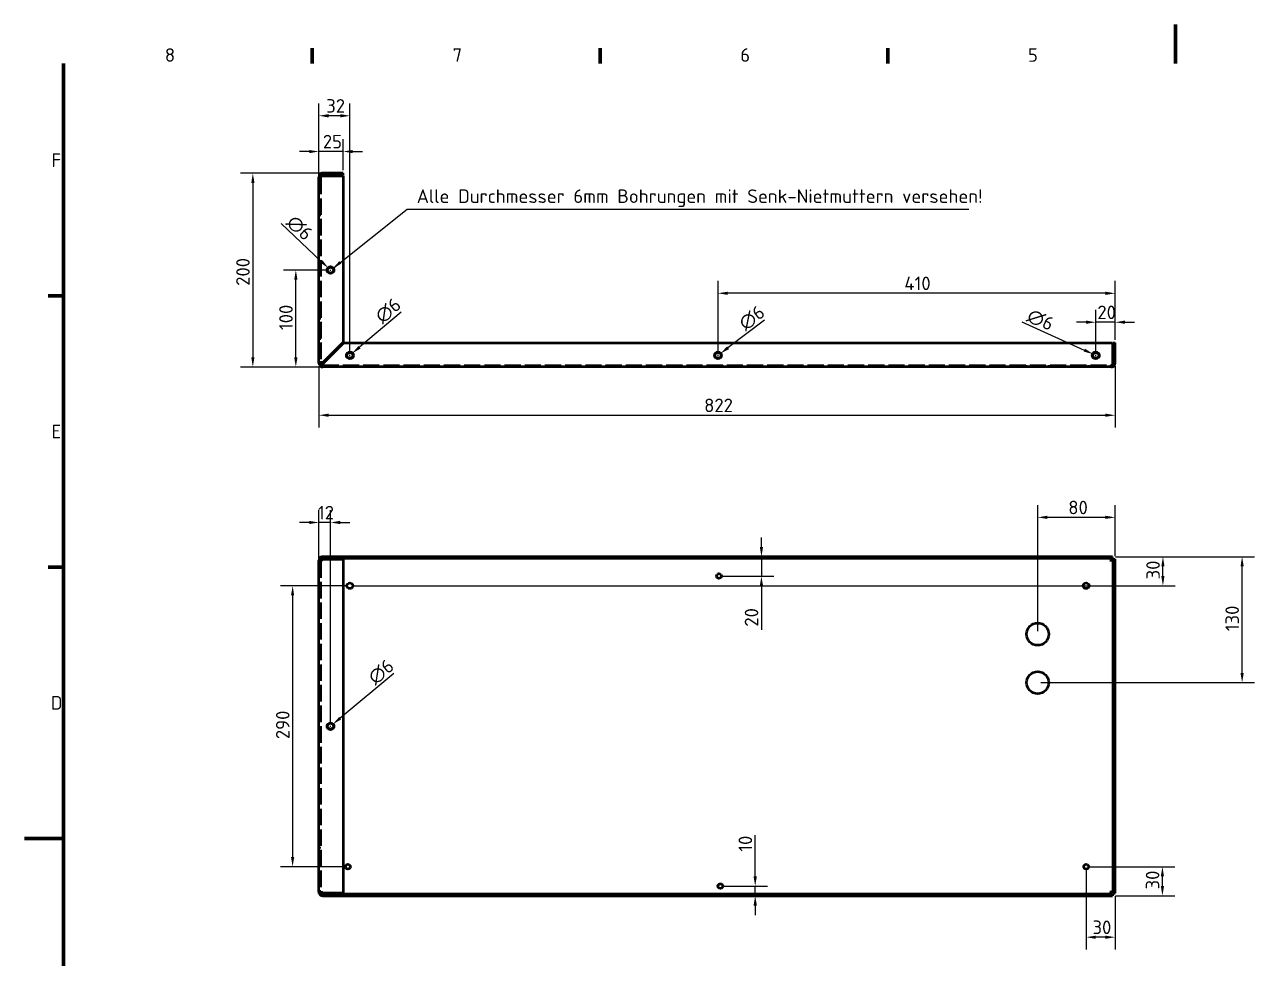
# Model space of a CAD drawing. Header units: millimetres. Extents: x 0 to 2376, y 0 to 1680.
# Drawn here: x 0 to 1270, y 716 to 1680 of the extents above; entities that cross this region are included whole.
import ezdxf

# ---------------------------------------------------------------- set-up
doc = ezdxf.new("R2010")
doc.units = ezdxf.units.MM
doc.header["$LTSCALE"] = 4
doc.linetypes.add('DASHED', pattern=[0.2067, 0.1654, -0.0413])
for name, color, linetype, lineweight in [('Bemaßung (ISO)', 7, 'Continuous', 25), ('Rahmen (ISO)', 7, 'Continuous', 70), ('Sichtbar (ISO)', 7, 'Continuous', 50), ('Symbol (ISO)', 7, 'Continuous', 25), ('Verdeckt (ISO)', 7, 'DASHED', 35)]:
    doc.layers.add(name, color=color, linetype=linetype, lineweight=lineweight)
doc.styles.add('Notiztext (DIN)', font='isocpeur.ttf')
doc.dimstyles.new('Standard (DIN)', dxfattribs={"dimscale": 4, "dimtxt": 3.5, "dimasz": 2.5, "dimexe": 3.175, "dimexo": 0.8, "dimgap": 0.8, "dimtad": 1, "dimrnd": 1e-08, "dimzin": 0, "dimtxsty": 'Notiztext (DIN)', "dimcen": 0.09, "dimdle": 10, "dimclrd": 256, "dimclre": 256, "dimclrt": 256, "dimadec": 0, "dimazin": 0, "dimtfac": 1, "dimtmove": 0, "dimatfit": 3, "dimfxl": 0, "dimtolj": 1, "dimtzin": 0, "dimlwd": -1, "dimlwe": -1, "dimarcsym": 0})
doc.dimstyles.new('Standard - Methode 2a (DIN)$7', dxfattribs={"dimscale": 4, "dimtxt": 3.5, "dimasz": 2.5, "dimexe": 3.175, "dimexo": 0.8, "dimgap": 0.8, "dimtad": 1, "dimtih": 1, "dimtoh": 1, "dimrnd": 1e-08, "dimtxsty": 'Notiztext (DIN)', "dimcen": 0.09, "dimdle": 10, "dimclrd": 256, "dimclre": 256, "dimclrt": 256, "dimazin": 2, "dimtfac": 1, "dimtmove": 0, "dimatfit": 3, "dimfxl": 0, "dimtolj": 1, "dimlwd": -1, "dimlwe": -1, "dimarcsym": 0})

# ---------------------------------------------------------------- blocks, each defined once
blk = doc.blocks.new('Ränder Vorgaberahmen')
at = {"layer": 'Rahmen (ISO)'}
for p, q in [((74.25, 410), (74.25, 413.9)), ((148.5, 410), (148.5, 413.9)), ((222.75, 410), (222.75, 413.9)), ((10, 350), (6.1, 350)), ((10, 280), (6.1, 280))]:
    blk.add_line(p, q, dxfattribs=at)
at = {"layer": 'Rahmen (ISO)', "flags": 128}
for points in [[(297, 420), (297, 410)], [(10, 10), (10, 410)], [(0, 210), (10, 210)]]:
    blk.add_lwpolyline(points, dxfattribs=at)
at = {"layer": 'Rahmen (ISO)', "char_height": 3.5, "attachment_point": 7, "style": 'Notiztext (DIN)'}
for s, insert in [('8', (36.2, 410.4)), ('7', (110.45, 410.4)), ('6', (184.7, 410.4)), ('5', (258.95, 410.4)), ('F', (6.93, 383.25)), ('E', (6.93, 313.25)), ('D', (6.75, 243.25))]:
    blk.add_mtext(s, dxfattribs=dict(at, insert=insert))
blk = doc.blocks.new('*D26')
at = {"layer": 'Bemaßung (ISO)'}
for p, q in [((303.8, 1327.4), (303.8, 1264.1)), ((1125.8, 1327.4), (1125.8, 1264.1)), ((313.8, 1276.8), (1115.8, 1276.8))]:
    blk.add_line(p, q, dxfattribs=at)
for points in [[(313.8, 1278.5), (313.8, 1275.2), (303.8, 1276.8)], [(1115.8, 1278.5), (1115.8, 1275.2), (1125.8, 1276.8)]]:
    blk.add_solid(points, dxfattribs=at)
at = {"layer": 'Defpoints', "color": 0}
for p in [(303.8, 1330.6), (1125.8, 1330.6), (1125.8, 1276.8)]:
    blk.add_point(p, dxfattribs=at)
at = {"layer": 'Bemaßung (ISO)', "insert": (701.5, 1294), "char_height": 14, "attachment_point": 1, "style": 'Notiztext (DIN)'}
blk.add_mtext('\\A1;822', dxfattribs=at)
blk = doc.blocks.new('*D27')
at = {"layer": 'Bemaßung (ISO)'}
for p, q in [((304.6, 1526.6), (222.9, 1526.6)), ((235.6, 1516.6), (235.6, 1336.6)), ((304.6, 1326.6), (222.9, 1326.6))]:
    blk.add_line(p, q, dxfattribs=at)
for points in [[(234, 1516.6), (237.3, 1516.6), (235.6, 1526.6)], [(234, 1336.6), (237.3, 1336.6), (235.6, 1326.6)]]:
    blk.add_solid(points, dxfattribs=at)
at = {"layer": 'Defpoints', "color": 0}
for p in [(307.8, 1526.6), (235.6, 1326.6), (307.8, 1326.6)]:
    blk.add_point(p, dxfattribs=at)
at = {"layer": 'Bemaßung (ISO)', "insert": (218.4, 1410.4), "char_height": 14, "attachment_point": 1, "rotation": 90, "style": 'Notiztext (DIN)'}
blk.add_mtext('\\A1;200', dxfattribs=at)
blk = doc.blocks.new('*D28')
at = {"layer": 'Bemaßung (ISO)'}
for p, q in [((1126.3, 1130.8), (1187.8, 1130.8)), ((1175.1, 1110.8), (1175.1, 1120.8)), ((339, 1100.8), (1187.8, 1100.8))]:
    blk.add_line(p, q, dxfattribs=at)
for points in [[(1173.4, 1120.8), (1176.7, 1120.8), (1175.1, 1130.8)], [(1173.4, 1110.8), (1176.7, 1110.8), (1175.1, 1100.8)]]:
    blk.add_solid(points, dxfattribs=at)
at = {"layer": 'Defpoints', "color": 0}
for p in [(1123.1, 1130.8), (1175.1, 1130.8), (335.8, 1100.8)]:
    blk.add_point(p, dxfattribs=at)
at = {"layer": 'Bemaßung (ISO)', "insert": (1157.9, 1107.4), "char_height": 14, "attachment_point": 1, "rotation": 90, "style": 'Notiztext (DIN)'}
blk.add_mtext('\\A1;30', dxfattribs=at)
blk = doc.blocks.new('*D29')
at = {"layer": 'Bemaßung (ISO)'}
for p, q in [((1126.3, 1130.8), (1269.5, 1130.8)), ((1256.8, 1010.8), (1256.8, 1120.8)), ((1049, 1000.8), (1269.5, 1000.8))]:
    blk.add_line(p, q, dxfattribs=at)
for points in [[(1255.2, 1120.8), (1258.5, 1120.8), (1256.8, 1130.8)], [(1255.2, 1010.8), (1258.5, 1010.8), (1256.8, 1000.8)]]:
    blk.add_solid(points, dxfattribs=at)
at = {"layer": 'Defpoints', "color": 0}
for p in [(1123.1, 1130.8), (1256.8, 1130.8), (1045.8, 1000.8)]:
    blk.add_point(p, dxfattribs=at)
at = {"layer": 'Bemaßung (ISO)', "insert": (1239.6, 1053.9), "char_height": 14, "attachment_point": 1, "rotation": 90, "style": 'Notiztext (DIN)'}
blk.add_mtext('\\A1;130', dxfattribs=at)
blk = doc.blocks.new('*D30')
at = {"layer": 'Bemaßung (ISO)'}
for p, q in [((1045.8, 1054), (1045.8, 1184.1)), ((1125.8, 1131.3), (1125.8, 1184.1)), ((1115.8, 1171.4), (1055.8, 1171.4))]:
    blk.add_line(p, q, dxfattribs=at)
for points in [[(1055.8, 1173.1), (1055.8, 1169.8), (1045.8, 1171.4)], [(1115.8, 1173.1), (1115.8, 1169.8), (1125.8, 1171.4)]]:
    blk.add_solid(points, dxfattribs=at)
at = {"layer": 'Defpoints', "color": 0}
for p in [(1045.8, 1171.4), (1125.8, 1128.1), (1045.8, 1050.8)]:
    blk.add_point(p, dxfattribs=at)
at = {"layer": 'Bemaßung (ISO)', "insert": (1077.4, 1188.6), "char_height": 14, "attachment_point": 1, "style": 'Notiztext (DIN)'}
blk.add_mtext('\\A1;80', dxfattribs=at)
blk = doc.blocks.new('*D31')
at = {"layer": 'Bemaßung (ISO)'}
for p, q in [((332.6, 1100.8), (264, 1100.8)), ((276.7, 1090.8), (276.7, 820.8)), ((330.6, 810.8), (264, 810.8))]:
    blk.add_line(p, q, dxfattribs=at)
for points in [[(275, 1090.8), (278.3, 1090.8), (276.7, 1100.8)], [(275, 820.8), (278.3, 820.8), (276.7, 810.8)]]:
    blk.add_solid(points, dxfattribs=at)
at = {"layer": 'Defpoints', "color": 0}
for p in [(335.8, 1100.8), (276.7, 810.8), (333.8, 810.8)]:
    blk.add_point(p, dxfattribs=at)
at = {"layer": 'Bemaßung (ISO)', "insert": (259.5, 942.5), "char_height": 14, "attachment_point": 1, "rotation": 90, "style": 'Notiztext (DIN)'}
blk.add_mtext('\\A1;290', dxfattribs=at)
blk = doc.blocks.new('*D32')
at = {"layer": 'Bemaßung (ISO)'}
for p, q in [((754.2, 800.8), (754.2, 843.5)), ((721.5, 790.8), (766.9, 790.8)), ((754.2, 780.8), (754.2, 790.8)), ((754.2, 770.8), (754.2, 760.8))]:
    blk.add_line(p, q, dxfattribs=at)
for points in [[(752.5, 800.8), (755.9, 800.8), (754.2, 790.8)], [(752.5, 770.8), (755.9, 770.8), (754.2, 780.8)]]:
    blk.add_solid(points, dxfattribs=at)
at = {"layer": 'Defpoints', "color": 0}
for p in [(718.3, 790.8), (754.2, 780.8), (769.9, 780.8)]:
    blk.add_point(p, dxfattribs=at)
at = {"layer": 'Bemaßung (ISO)', "insert": (737, 826.3), "char_height": 14, "attachment_point": 1, "rotation": 90, "style": 'Notiztext (DIN)'}
blk.add_mtext('\\A1;10', dxfattribs=at)
blk = doc.blocks.new('*D33')
at = {"layer": 'Bemaßung (ISO)'}
for p, q in [((760.6, 1140.8), (760.6, 1150.8)), ((760.6, 1130.8), (760.6, 1110.8)), ((720, 1110.8), (773.3, 1110.8)), ((760.6, 1100.8), (760.6, 1055.4))]:
    blk.add_line(p, q, dxfattribs=at)
for points in [[(759, 1140.8), (762.3, 1140.8), (760.6, 1130.8)], [(759, 1100.8), (762.3, 1100.8), (760.6, 1110.8)]]:
    blk.add_solid(points, dxfattribs=at)
at = {"layer": 'Defpoints', "color": 0}
for p in [(774.7, 1130.8), (716.8, 1110.8), (760.6, 1110.8)]:
    blk.add_point(p, dxfattribs=at)
at = {"layer": 'Bemaßung (ISO)', "insert": (743.4, 1058.6), "char_height": 14, "attachment_point": 1, "rotation": 90, "style": 'Notiztext (DIN)'}
blk.add_mtext('\\A1;20', dxfattribs=at)
blk = doc.blocks.new('*D34')
at = {"layer": 'Bemaßung (ISO)'}
for p, q in [((1099, 810.8), (1187.3, 810.8)), ((1174.6, 790.8), (1174.6, 800.8)), ((1126.3, 780.8), (1187.3, 780.8))]:
    blk.add_line(p, q, dxfattribs=at)
for points in [[(1172.9, 800.8), (1176.2, 800.8), (1174.6, 810.8)], [(1172.9, 790.8), (1176.2, 790.8), (1174.6, 780.8)]]:
    blk.add_solid(points, dxfattribs=at)
at = {"layer": 'Defpoints', "color": 0}
for p in [(1095.8, 810.8), (1174.6, 810.8), (1123.1, 780.8)]:
    blk.add_point(p, dxfattribs=at)
at = {"layer": 'Bemaßung (ISO)', "insert": (1157.4, 787.4), "char_height": 14, "attachment_point": 1, "rotation": 90, "style": 'Notiztext (DIN)'}
blk.add_mtext('\\A1;30', dxfattribs=at)
blk = doc.blocks.new('*D35')
at = {"layer": 'Bemaßung (ISO)'}
for p, q in [((1095.8, 807.6), (1095.8, 725.4)), ((1125.8, 780.3), (1125.8, 725.4)), ((1115.8, 738.1), (1105.8, 738.1))]:
    blk.add_line(p, q, dxfattribs=at)
for points in [[(1105.8, 739.7), (1105.8, 736.4), (1095.8, 738.1)], [(1115.8, 739.7), (1115.8, 736.4), (1125.8, 738.1)]]:
    blk.add_solid(points, dxfattribs=at)
at = {"layer": 'Defpoints', "color": 0}
for p in [(1095.8, 810.8), (1125.8, 783.5), (1095.8, 738.1)]:
    blk.add_point(p, dxfattribs=at)
at = {"layer": 'Bemaßung (ISO)', "insert": (1102.4, 755.3), "char_height": 14, "attachment_point": 1, "style": 'Notiztext (DIN)'}
blk.add_mtext('\\A1;30', dxfattribs=at)
blk = doc.blocks.new('*D36')
at = {"layer": 'Bemaßung (ISO)'}
for p, q in [((1105.8, 1341.8), (1105.8, 1385.5)), ((1125.8, 1354.8), (1125.8, 1385.5)), ((1095.8, 1372.8), (1085.8, 1372.8)), ((1125.8, 1372.8), (1105.8, 1372.8)), ((1135.8, 1372.8), (1145.8, 1372.8))]:
    blk.add_line(p, q, dxfattribs=at)
for points in [[(1095.8, 1374.5), (1095.8, 1371.2), (1105.8, 1372.8)], [(1135.8, 1374.5), (1135.8, 1371.2), (1125.8, 1372.8)]]:
    blk.add_solid(points, dxfattribs=at)
at = {"layer": 'Defpoints', "color": 0}
for p in [(1105.8, 1372.8), (1125.8, 1351.6), (1105.8, 1338.6)]:
    blk.add_point(p, dxfattribs=at)
at = {"layer": 'Bemaßung (ISO)', "insert": (1107.4, 1390), "char_height": 14, "attachment_point": 1, "style": 'Notiztext (DIN)'}
blk.add_mtext('\\A1;20', dxfattribs=at)
blk = doc.blocks.new('*D37')
at = {"layer": 'Bemaßung (ISO)'}
for p, q in [((715.8, 1341.8), (715.8, 1415.4)), ((1125.8, 1354.8), (1125.8, 1415.4)), ((1115.8, 1402.7), (725.8, 1402.7))]:
    blk.add_line(p, q, dxfattribs=at)
for points in [[(725.8, 1404.3), (725.8, 1401), (715.8, 1402.7)], [(1115.8, 1404.3), (1115.8, 1401), (1125.8, 1402.7)]]:
    blk.add_solid(points, dxfattribs=at)
at = {"layer": 'Defpoints', "color": 0}
for p in [(715.8, 1402.7), (1125.8, 1351.6), (715.8, 1338.6)]:
    blk.add_point(p, dxfattribs=at)
at = {"layer": 'Bemaßung (ISO)', "insert": (908.2, 1419.9), "char_height": 14, "attachment_point": 1, "style": 'Notiztext (DIN)'}
blk.add_mtext('\\A1;410', dxfattribs=at)
blk = doc.blocks.new('*D38')
at = {"layer": 'Bemaßung (ISO)'}
for p, q in [((303.8, 1525.1), (303.8, 1598.6)), ((335.8, 1341.8), (335.8, 1598.6)), ((325.8, 1585.9), (313.8, 1585.9))]:
    blk.add_line(p, q, dxfattribs=at)
for points in [[(313.8, 1587.6), (313.8, 1584.2), (303.8, 1585.9)], [(325.8, 1587.6), (325.8, 1584.2), (335.8, 1585.9)]]:
    blk.add_solid(points, dxfattribs=at)
at = {"layer": 'Defpoints', "color": 0}
for p in [(303.8, 1585.9), (303.8, 1521.9), (335.8, 1338.6)]:
    blk.add_point(p, dxfattribs=at)
at = {"layer": 'Bemaßung (ISO)', "insert": (311.4, 1603.1), "char_height": 14, "attachment_point": 1, "style": 'Notiztext (DIN)'}
blk.add_mtext('\\A1;32', dxfattribs=at)
blk = doc.blocks.new('*D39')
at = {"layer": 'Bemaßung (ISO)'}
for p, q in [((303.8, 1525.1), (303.8, 1561.7)), ((328.8, 1529.8), (328.8, 1561.7)), ((293.8, 1549), (283.8, 1549)), ((328.8, 1549), (303.8, 1549)), ((338.8, 1549), (348.8, 1549))]:
    blk.add_line(p, q, dxfattribs=at)
for points in [[(293.8, 1550.6), (293.8, 1547.3), (303.8, 1549)], [(338.8, 1550.6), (338.8, 1547.3), (328.8, 1549)]]:
    blk.add_solid(points, dxfattribs=at)
at = {"layer": 'Defpoints', "color": 0}
for p in [(303.8, 1549), (328.8, 1526.6), (303.8, 1521.9)]:
    blk.add_point(p, dxfattribs=at)
at = {"layer": 'Bemaßung (ISO)', "insert": (307.9, 1566.2), "char_height": 14, "attachment_point": 1, "style": 'Notiztext (DIN)'}
blk.add_mtext('\\A1;25', dxfattribs=at)
blk = doc.blocks.new('*D40')
at = {"layer": 'Bemaßung (ISO)'}
for p, q in [((312.6, 1426.6), (267.3, 1426.6)), ((280, 1336.6), (280, 1416.6)), ((304.6, 1326.6), (267.3, 1326.6))]:
    blk.add_line(p, q, dxfattribs=at)
for points in [[(278.3, 1416.6), (281.7, 1416.6), (280, 1426.6)], [(278.3, 1336.6), (281.7, 1336.6), (280, 1326.6)]]:
    blk.add_solid(points, dxfattribs=at)
at = {"layer": 'Defpoints', "color": 0}
for p in [(280, 1426.6), (315.8, 1426.6), (307.8, 1326.6)]:
    blk.add_point(p, dxfattribs=at)
at = {"layer": 'Bemaßung (ISO)', "insert": (262.8, 1364.7), "char_height": 14, "attachment_point": 1, "rotation": 90, "style": 'Notiztext (DIN)'}
blk.add_mtext('\\A1;100', dxfattribs=at)
blk = doc.blocks.new('*D42')
at = {"layer": 'Bemaßung (ISO)'}
for p, q in [((303.8, 1129.3), (303.8, 1178.8)), ((315.8, 959), (315.8, 1178.8)), ((293.8, 1166.1), (283.8, 1166.1)), ((315.8, 1166.1), (303.8, 1166.1)), ((325.8, 1166.1), (335.8, 1166.1))]:
    blk.add_line(p, q, dxfattribs=at)
for points in [[(293.8, 1167.8), (293.8, 1164.5), (303.8, 1166.1)], [(325.8, 1167.8), (325.8, 1164.5), (315.8, 1166.1)]]:
    blk.add_solid(points, dxfattribs=at)
at = {"layer": 'Defpoints', "color": 0}
for p in [(303.8, 1166.1), (303.8, 1126.1), (315.8, 955.8)]:
    blk.add_point(p, dxfattribs=at)
at = {"layer": 'Bemaßung (ISO)', "insert": (302.8, 1183.3), "char_height": 14, "attachment_point": 1, "style": 'Notiztext (DIN)'}
blk.add_mtext('\\A1;12', dxfattribs=at)
blk = doc.blocks.new('*D43')
at = {"layer": 'Bemaßung (ISO)'}
for p, q in [((265, 1474.6), (306.3, 1435.5)), ((315.4, 1426.6), (316.1, 1426.6)), ((315.8, 1426.3), (315.8, 1427))]:
    blk.add_line(p, q, dxfattribs=at)
blk.add_solid([(307.5, 1436.8), (305.2, 1434.3), (313.6, 1428.7)], dxfattribs=at)
at = {"layer": 'Defpoints', "color": 0}
for p in [(313.6, 1428.7), (318, 1424.6)]:
    blk.add_point(p, dxfattribs=at)
at = {"layer": 'Bemaßung (ISO)', "insert": (279.1, 1484.9), "char_height": 14, "attachment_point": 1, "rotation": 316.6316, "style": 'Notiztext (DIN)'}
blk.add_mtext('\\A1;∅6', dxfattribs=at)
blk = doc.blocks.new('*D44')
at = {"layer": 'Bemaßung (ISO)'}
for p, q in [((381.3, 1010.4), (325.8, 964.1)), ((315.4, 955.8), (316.1, 955.8)), ((315.8, 955.5), (315.8, 956.2))]:
    blk.add_line(p, q, dxfattribs=at)
blk.add_solid([(324.7, 965.4), (326.8, 962.9), (318.1, 957.8)], dxfattribs=at)
at = {"layer": 'Defpoints', "color": 0}
for p in [(313.5, 953.9), (318.1, 957.8)]:
    blk.add_point(p, dxfattribs=at)
at = {"layer": 'Bemaßung (ISO)', "insert": (352.8, 1009), "char_height": 14, "attachment_point": 1, "rotation": 39.7685, "style": 'Notiztext (DIN)'}
blk.add_mtext('\\A1;∅6', dxfattribs=at)
blk = doc.blocks.new('*D45')
at = {"layer": 'Bemaßung (ISO)'}
for p, q in [((388.6, 1383.3), (345.7, 1347)), ((335.4, 1338.6), (336.1, 1338.6)), ((335.8, 1338.3), (335.8, 1339))]:
    blk.add_line(p, q, dxfattribs=at)
blk.add_solid([(344.6, 1348.3), (346.8, 1345.7), (338.1, 1340.6)], dxfattribs=at)
at = {"layer": 'Defpoints', "color": 0}
for p in [(333.5, 1336.7), (338.1, 1340.6)]:
    blk.add_point(p, dxfattribs=at)
at = {"layer": 'Bemaßung (ISO)', "insert": (360.1, 1381.7), "char_height": 14, "attachment_point": 1, "rotation": 40.2229, "style": 'Notiztext (DIN)'}
blk.add_mtext('\\A1;∅6', dxfattribs=at)
blk = doc.blocks.new('*D46')
at = {"layer": 'Bemaßung (ISO)'}
for p, q in [((763.9, 1375.1), (726.1, 1346.5)), ((715.4, 1338.6), (716.1, 1338.6)), ((715.8, 1338.3), (715.8, 1339))]:
    blk.add_line(p, q, dxfattribs=at)
blk.add_solid([(725.1, 1347.8), (727.2, 1345.1), (718.2, 1340.4)], dxfattribs=at)
at = {"layer": 'Defpoints', "color": 0}
for p in [(713.4, 1336.8), (718.2, 1340.4)]:
    blk.add_point(p, dxfattribs=at)
at = {"layer": 'Bemaßung (ISO)', "insert": (735.4, 1375), "char_height": 14, "attachment_point": 1, "rotation": 37.1183, "style": 'Notiztext (DIN)'}
blk.add_mtext('\\A1;∅6', dxfattribs=at)
blk = doc.blocks.new('*D47')
at = {"layer": 'Bemaßung (ISO)'}
for p, q in [((1029.4, 1373.3), (1093.9, 1344)), ((1105.4, 1338.6), (1106.1, 1338.6)), ((1105.8, 1338.3), (1105.8, 1339))]:
    blk.add_line(p, q, dxfattribs=at)
blk.add_solid([(1094.6, 1345.5), (1093.3, 1342.5), (1103.1, 1339.9)], dxfattribs=at)
at = {"layer": 'Defpoints', "color": 0}
for p in [(1103.1, 1339.9), (1108.5, 1337.4)]:
    blk.add_point(p, dxfattribs=at)
at = {"layer": 'Bemaßung (ISO)', "insert": (1039.4, 1387.6), "char_height": 14, "attachment_point": 1, "rotation": 335.5824, "style": 'Notiztext (DIN)'}
blk.add_mtext('\\A1;∅6', dxfattribs=at)

msp = doc.modelspace()

# ---------------------------------------------------------------- linework, layer by layer
at = {"layer": 'Sichtbar (ISO)'}
for p, q in [((328.784, 1526.614), (307.784, 1526.614)), ((307.784, 1524.614), (328.784, 1524.614)), ((307.784, 1523.907), (328.784, 1523.907)), ((328.784, 1524.614), (328.784, 1526.614)), ((328.784, 1523.907), (328.784, 1352.321)), ((304.042, 1522.614), (303.784, 1522.614)), ((303.784, 1521.907), (303.784, 1522.614)), ((303.784, 1330.614), (303.784, 1521.907)), ((328.784, 1352.321), (307.784, 1331.321)), ((308.491, 1330.614), (329.491, 1351.614)), ((329.491, 1351.614), (1123.077, 1351.614)), ((1123.077, 1351.614), (1123.077, 1330.614)), ((1123.784, 1330.614), (1123.784, 1351.614)), ((1123.784, 1351.614), (1125.784, 1351.614)), ((1125.784, 1330.614), (1125.784, 1351.614)), ((305.784, 1330.614), (303.784, 1330.614)), ((307.784, 1326.614), (307.784, 1328.614)), ((1121.077, 1326.614), (307.784, 1326.614)), ((1121.784, 1326.614), (1121.077, 1326.614)), ((1121.784, 1326.872), (1121.784, 1326.614)), ((328.784, 1130.834), (307.784, 1130.834)), ((329.491, 1130.834), (328.784, 1130.834)), ((328.784, 1128.834), (328.784, 1130.834)), ((329.491, 1128.834), (329.491, 1130.834)), ((1123.077, 1130.834), (329.491, 1130.834)), ((1123.077, 1128.834), (1123.077, 1130.834)), ((303.784, 1126.834), (304.042, 1126.834)), ((303.784, 1126.127), (303.784, 1126.834)), ((303.784, 785.541), (303.784, 1126.127)), ((307.784, 1128.834), (328.784, 1128.834)), ((307.784, 1128.127), (328.784, 1128.127)), ((328.784, 1128.834), (329.491, 1128.834)), ((328.784, 1128.127), (328.784, 783.541)), ((1123.077, 1128.834), (329.491, 1128.834)), ((1123.077, 1128.834), (1121.077, 1126.834)), ((1121.784, 1126.127), (1121.077, 1126.834)), ((1123.784, 1128.127), (1121.784, 1126.127)), ((1123.784, 1128.127), (1125.784, 1128.127)), ((1123.784, 783.541), (1123.784, 1128.127)), ((1125.784, 783.541), (1125.784, 1128.127)), ((303.784, 784.834), (303.784, 785.541)), ((304.042, 784.834), (303.784, 784.834)), ((328.784, 783.541), (307.784, 783.541)), ((307.784, 782.834), (328.784, 782.834)), ((307.784, 780.834), (328.784, 780.834)), ((328.784, 782.834), (329.491, 782.834)), ((328.784, 782.834), (328.784, 780.834)), ((328.784, 780.834), (329.491, 780.834)), ((329.491, 782.834), (329.491, 780.834)), ((329.491, 782.834), (1123.077, 782.834)), ((329.491, 780.834), (1123.077, 780.834)), ((1121.077, 784.834), (1121.784, 785.541)), ((1123.077, 782.834), (1121.077, 784.834)), ((1123.784, 783.541), (1121.784, 785.541)), ((1123.077, 782.834), (1123.077, 780.834)), ((1123.784, 783.541), (1125.784, 783.541))]:
    msp.add_line(p, q, dxfattribs=at)
for centre, radius in [((315.784, 1426.614), 3.6), ((315.784, 1426.614), 3), ((335.784, 1338.614), 3.6), ((335.784, 1338.614), 3), ((715.784, 1338.614), 3.6), ((715.784, 1338.614), 3), ((1105.784, 1338.614), 3.6), ((1105.784, 1338.614), 3), ((716.784, 1110.834), 2.5), ((335.784, 1100.834), 3), ((1095.784, 1100.834), 3), ((1045.784, 1050.834), 11.5), ((1045.784, 1000.834), 11.5), ((315.784, 955.834), 3.6), ((315.784, 955.834), 3), ((333.784, 810.834), 2.5), ((1095.784, 810.834), 2.5), ((718.284, 790.834), 2.5)]:
    msp.add_circle(centre, radius, dxfattribs=at)
for centre, radius, start, end in [((307.784, 1522.614), 2, 90, 146.220531), ((307.784, 1330.614), 4, 180, 270), ((307.784, 1330.614), 2, 180, 270), ((1121.784, 1330.614), 2, 303.779469, 0), ((307.784, 1126.834), 2, 90, 146.220531), ((307.784, 784.834), 2, 213.779469, 270)]:
    msp.add_arc(centre, radius, start, end, dxfattribs=at)
for points, knots in [([(307.784, 1526.614), (306.529, 1526.614), (305.29, 1525.984), (304.551, 1524.969), (304.057, 1524.291), (303.784, 1523.453), (303.784, 1522.614)], [-3.14159265, -3.14159265, -3.14159265, -3.14159265, -2.20045134, -2.20045134, -2.20045134, -1.57079633, -1.57079633, -1.57079633, -1.57079633]), ([(303.784, 1521.907), (303.784, 1522.534), (304.414, 1523.154), (305.428, 1523.523), (306.107, 1523.77), (306.944, 1523.907), (307.784, 1523.907)], [1.57079633, 1.57079633, 1.57079633, 1.57079633, 2.51193764, 2.51193764, 2.51193764, 3.14159265, 3.14159265, 3.14159265, 3.14159265]), ([(307.784, 1331.321), (306.51, 1331.178), (305.254, 1331.034), (304.518, 1330.891), (304.044, 1330.799), (303.784, 1330.706), (303.784, 1330.614)], [0, 0, 0, 0, 0.95510012, 0.95510012, 0.95510012, 1.57079633, 1.57079633, 1.57079633, 1.57079633]), ([(305.784, 1330.614), (305.784, 1330.784), (306.254, 1330.955), (306.941, 1331.125), (307.204, 1331.19), (307.494, 1331.256), (307.784, 1331.321)], [0, 0, 0, 0, 1.13581186, 1.13581186, 1.13581186, 1.57079633, 1.57079633, 1.57079633, 1.57079633]), ([(307.784, 1326.614), (307.927, 1326.614), (308.071, 1327.264), (308.214, 1328.304), (308.306, 1328.974), (308.399, 1329.793), (308.491, 1330.614)], [0, 0, 0, 0, 0.95510012, 0.95510012, 0.95510012, 1.57079633, 1.57079633, 1.57079633, 1.57079633]), ([(307.784, 1328.614), (307.954, 1328.614), (308.125, 1329.084), (308.295, 1329.771), (308.36, 1330.034), (308.426, 1330.324), (308.491, 1330.614)], [0, 0, 0, 0, 1.13581186, 1.13581186, 1.13581186, 1.57079633, 1.57079633, 1.57079633, 1.57079633]), ([(1123.077, 1330.614), (1123.077, 1329.359), (1122.762, 1328.12), (1122.255, 1327.381), (1121.915, 1326.887), (1121.497, 1326.614), (1121.077, 1326.614)], [-3.14159265, -3.14159265, -3.14159265, -3.14159265, -2.20045134, -2.20045134, -2.20045134, -1.57079633, -1.57079633, -1.57079633, -1.57079633]), ([(1121.784, 1326.614), (1123.039, 1326.614), (1124.278, 1327.244), (1125.017, 1328.258), (1125.511, 1328.937), (1125.784, 1329.774), (1125.784, 1330.614)], [1.57079633, 1.57079633, 1.57079633, 1.57079633, 2.51193764, 2.51193764, 2.51193764, 3.14159265, 3.14159265, 3.14159265, 3.14159265]), ([(307.784, 1130.834), (306.529, 1130.834), (305.29, 1130.204), (304.551, 1129.189), (304.057, 1128.511), (303.784, 1127.673), (303.784, 1126.834)], [-3.14159265, -3.14159265, -3.14159265, -3.14159265, -2.20045134, -2.20045134, -2.20045134, -1.57079633, -1.57079633, -1.57079633, -1.57079633]), ([(303.784, 1126.127), (303.784, 1126.754), (304.414, 1127.374), (305.428, 1127.743), (306.107, 1127.99), (306.944, 1128.127), (307.784, 1128.127)], [1.57079633, 1.57079633, 1.57079633, 1.57079633, 2.51193764, 2.51193764, 2.51193764, 3.14159265, 3.14159265, 3.14159265, 3.14159265]), ([(308.1, 1128.122), (308.165, 1128.344), (308.23, 1128.526), (308.295, 1128.648), (308.36, 1128.77), (308.426, 1128.834), (308.491, 1128.834)], [0.702917815, 0.702917815, 0.702917815, 0.702917815, 1.135811864, 1.135811864, 1.135811864, 1.570796327, 1.570796327, 1.570796327, 1.570796327]), ([(307.784, 783.541), (306.529, 783.541), (305.29, 783.856), (304.551, 784.363), (304.057, 784.702), (303.784, 785.121), (303.784, 785.541)], [-3.14159265, -3.14159265, -3.14159265, -3.14159265, -2.20045134, -2.20045134, -2.20045134, -1.57079633, -1.57079633, -1.57079633, -1.57079633]), ([(303.784, 784.834), (303.784, 783.579), (304.414, 782.34), (305.428, 781.601), (306.107, 781.107), (306.944, 780.834), (307.784, 780.834)], [1.57079633, 1.57079633, 1.57079633, 1.57079633, 2.51193764, 2.51193764, 2.51193764, 3.14159265, 3.14159265, 3.14159265, 3.14159265]), ([(308.1, 783.545), (308.165, 783.324), (308.23, 783.142), (308.295, 783.02), (308.36, 782.898), (308.426, 782.834), (308.491, 782.834)], [0.702917815, 0.702917815, 0.702917815, 0.702917815, 1.135811864, 1.135811864, 1.135811864, 1.570796327, 1.570796327, 1.570796327, 1.570796327])]:
    msp.add_open_spline(points, degree=3, knots=knots, dxfattribs=at)
for points in [[(308.02, 1128.834), (307.99, 1128.609), (307.961, 1128.372), (307.932, 1128.126)], [(307.932, 783.544), (307.961, 783.299), (307.99, 783.062), (308.02, 782.838)]]:
    msp.add_open_spline(points, degree=3, dxfattribs=at)
at = {"layer": 'Verdeckt (ISO)', "ltscale": 0.403947}
for p, q in [((312.784, 1526.014), (312.184, 1526.614)), ((318.784, 1526.014), (319.384, 1526.614)), ((312.784, 1130.234), (312.184, 1130.834)), ((318.784, 1130.234), (319.384, 1130.834)), ((332.784, 1130.234), (332.184, 1130.834)), ((338.784, 1130.234), (339.384, 1130.834)), ((712.784, 1130.234), (712.184, 1130.834)), ((718.784, 1130.234), (719.384, 1130.834)), ((1102.784, 1130.234), (1102.184, 1130.834)), ((1108.784, 1130.234), (1109.384, 1130.834)), ((312.784, 781.434), (312.184, 780.834)), ((318.784, 781.434), (319.384, 780.834)), ((332.784, 781.434), (332.184, 780.834)), ((338.784, 781.434), (339.384, 780.834)), ((712.784, 781.434), (712.184, 780.834)), ((718.784, 781.434), (719.384, 780.834)), ((1102.784, 781.434), (1102.184, 780.834)), ((1108.784, 781.434), (1109.384, 780.834))]:
    msp.add_line(p, q, dxfattribs=at)
at = {"layer": 'Verdeckt (ISO)', "ltscale": 4.487736}
for p, q in [((318.784, 1526.014), (312.784, 1526.014)), ((318.784, 1130.234), (312.784, 1130.234)), ((338.784, 1130.234), (332.784, 1130.234)), ((718.784, 1130.234), (712.784, 1130.234)), ((1108.784, 1130.234), (1102.784, 1130.234)), ((318.784, 781.434), (312.784, 781.434)), ((338.784, 781.434), (332.784, 781.434)), ((718.784, 781.434), (712.784, 781.434)), ((1108.784, 781.434), (1102.784, 781.434))]:
    msp.add_line(p, q, dxfattribs=at)
at = {"layer": 'Verdeckt (ISO)', "ltscale": 0.666544}
for p, q in [((312.784, 1524.614), (312.784, 1526.014)), ((318.784, 1524.614), (318.784, 1526.014)), ((312.784, 1128.834), (312.784, 1130.234)), ((318.784, 1128.834), (318.784, 1130.234)), ((332.784, 1128.834), (332.784, 1130.234)), ((338.784, 1128.834), (338.784, 1130.234)), ((712.784, 1128.834), (712.784, 1130.234)), ((718.784, 1128.834), (718.784, 1130.234)), ((1102.784, 1128.834), (1102.784, 1130.234)), ((1108.784, 1128.834), (1108.784, 1130.234)), ((312.784, 781.434), (312.784, 782.834)), ((318.784, 781.434), (318.784, 782.834)), ((332.784, 781.434), (332.784, 782.834)), ((338.784, 781.434), (338.784, 782.834)), ((712.784, 781.434), (712.784, 782.834)), ((718.784, 781.434), (718.784, 782.834)), ((1102.784, 781.434), (1102.784, 782.834)), ((1108.784, 781.434), (1108.784, 782.834))]:
    msp.add_line(p, q, dxfattribs=at)
at = {"layer": 'Verdeckt (ISO)', "ltscale": 0.952248}
for p, q in [((305.784, 1521.907), (303.784, 1521.907)), ((305.784, 1487.864), (303.784, 1487.864)), ((303.784, 1486.864), (305.784, 1486.864)), ((303.784, 1483.364), (305.784, 1483.364)), ((303.784, 1478.614), (305.784, 1478.614)), ((305.784, 1465.364), (303.784, 1465.364)), ((305.784, 1427.764), (303.784, 1427.764)), ((305.784, 1405.464), (303.784, 1405.464)), ((305.784, 1377.764), (303.784, 1377.764)), ((303.784, 1376.614), (305.784, 1376.614)), ((303.784, 1371.864), (305.784, 1371.864)), ((303.784, 1368.364), (305.784, 1368.364)), ((305.784, 1355.464), (303.784, 1355.464)), ((331.284, 1326.614), (331.284, 1328.614)), ((332.784, 1326.614), (332.784, 1328.614)), ((336.284, 1326.614), (336.284, 1328.614)), ((338.784, 1326.614), (338.784, 1328.614)), ((714.284, 1326.614), (714.284, 1328.614)), ((715.784, 1326.614), (715.784, 1328.614)), ((719.284, 1326.614), (719.284, 1328.614)), ((720.784, 1326.614), (720.784, 1328.614)), ((1034.284, 1328.614), (1034.284, 1326.614)), ((1057.284, 1328.614), (1057.284, 1326.614)), ((1092.784, 1326.614), (1092.784, 1328.614)), ((1093.284, 1326.614), (1093.284, 1328.614)), ((1098.284, 1326.614), (1098.284, 1328.614)), ((1098.784, 1326.614), (1098.784, 1328.614)), ((1121.077, 1326.614), (1121.077, 1328.614)), ((307.784, 1128.834), (307.784, 1130.834)), ((308.491, 1128.834), (308.491, 1130.834)), ((305.784, 1126.127), (303.784, 1126.127)), ((305.784, 1082.084), (303.784, 1082.084)), ((305.784, 1081.984), (303.784, 1081.984)), ((305.784, 1059.684), (303.784, 1059.684)), ((305.784, 1059.584), (303.784, 1059.584)), ((303.784, 997.834), (305.784, 997.834)), ((303.784, 994.584), (305.784, 994.584)), ((303.784, 991.084), (305.784, 991.084)), ((303.784, 837.584), (305.784, 837.584)), ((303.784, 834.084), (305.784, 834.084)), ((303.784, 830.834), (305.784, 830.834)), ((305.784, 785.541), (303.784, 785.541)), ((307.784, 782.834), (307.784, 780.834)), ((308.491, 782.834), (308.491, 780.834))]:
    msp.add_line(p, q, dxfattribs=at)
at = {"layer": 'Verdeckt (ISO)', "ltscale": 0.829232}
for p, q in [((305.784, 1522.614), (304.042, 1522.614)), ((1121.784, 1328.614), (1121.784, 1326.872)), ((304.042, 1126.834), (305.784, 1126.834)), ((305.784, 784.834), (304.042, 784.834))]:
    msp.add_line(p, q, dxfattribs=at)
at = {"layer": 'Verdeckt (ISO)', "ltscale": 0.476074}
for p, q in [((305.784, 1522.614), (305.784, 1521.907)), ((1121.077, 1328.614), (1121.784, 1328.614)), ((305.784, 1126.834), (305.784, 1126.127)), ((305.784, 785.541), (305.784, 784.834))]:
    msp.add_line(p, q, dxfattribs=at)
at = {"layer": 'Verdeckt (ISO)', "ltscale": 25.707264}
msp.add_line((305.784, 1521.907), (305.784, 1330.614), dxfattribs=at)
at = {"layer": 'Verdeckt (ISO)', "ltscale": 25.222137}
msp.add_line((307.784, 1328.614), (1121.077, 1328.614), dxfattribs=at)
at = {"layer": 'Verdeckt (ISO)', "ltscale": 3.168705}
for p, q in [((1121.077, 1126.834), (1123.077, 1130.834)), ((1121.784, 785.541), (1125.784, 783.541))]:
    msp.add_line(p, q, dxfattribs=at)
at = {"layer": 'Verdeckt (ISO)', "ltscale": 1.495845}
for p, q in [((307.784, 1126.834), (305.784, 1126.834)), ((305.784, 784.834), (307.784, 784.834))]:
    msp.add_line(p, q, dxfattribs=at)
at = {"layer": 'Verdeckt (ISO)', "ltscale": 25.745781}
msp.add_line((305.784, 1126.127), (305.784, 785.541), dxfattribs=at)
at = {"layer": 'Verdeckt (ISO)', "ltscale": 3.168408}
for p, q in [((1125.784, 1128.127), (1121.784, 1126.127)), ((1123.077, 780.834), (1121.077, 784.834))]:
    msp.add_line(p, q, dxfattribs=at)
at = {"layer": 'Verdeckt (ISO)', "ltscale": 1.818979}
for centre, start, end in [((307.784, 1521.907), 90, 180), ((1121.077, 1330.614), 270, 0), ((307.784, 1126.127), 90, 180), ((307.784, 785.541), 180, 270)]:
    msp.add_arc(centre, 2, start, end, dxfattribs=at)
at = {"layer": 'Verdeckt (ISO)', "ltscale": 0.771946}
for centre, start, end in [((307.784, 1522.614), 146.220531, 180), ((1121.784, 1330.614), 270, 303.779469), ((307.784, 1126.834), 146.220531, 180), ((307.784, 784.834), 180, 213.779469)]:
    msp.add_arc(centre, 2, start, end, dxfattribs=at)
at = {"layer": 'Verdeckt (ISO)', "ltscale": 2.005033}
msp.add_open_spline([(308.491, 1130.834), (308.348, 1130.834), (308.204, 1130.184), (308.061, 1129.144), (308.047, 1129.044), (308.033, 1128.94), (308.02, 1128.834)], degree=3, knots=[0, 0, 0, 0, 0.95510012, 0.95510012, 0.95510012, 1.04719755, 1.04719755, 1.04719755, 1.04719755], dxfattribs=at)
at = {"layer": 'Verdeckt (ISO)', "ltscale": 0.63064}
msp.add_open_spline([(307.932, 1128.126), (307.883, 1127.711), (307.833, 1127.273), (307.784, 1126.834)], degree=3, dxfattribs=at)
at = {"layer": 'Verdeckt (ISO)', "ltscale": 0.684778}
for points in [[(307.784, 1126.834), (307.889, 1127.302), (307.995, 1127.763), (308.1, 1128.122)], [(307.784, 784.834), (307.889, 784.365), (307.995, 783.904), (308.1, 783.545)]]:
    msp.add_open_spline(points, degree=3, dxfattribs=at)
at = {"layer": 'Verdeckt (ISO)', "ltscale": 0.629919}
msp.add_open_spline([(307.784, 784.834), (307.833, 784.395), (307.883, 783.958), (307.932, 783.544)], degree=3, dxfattribs=at)
at = {"layer": 'Verdeckt (ISO)', "ltscale": 2.005887}
msp.add_open_spline([(308.02, 782.838), (308.084, 782.339), (308.149, 781.901), (308.214, 781.568), (308.306, 781.094), (308.399, 780.834), (308.491, 780.834)], degree=3, knots=[0.52359878, 0.52359878, 0.52359878, 0.52359878, 0.95510012, 0.95510012, 0.95510012, 1.57079633, 1.57079633, 1.57079633, 1.57079633], dxfattribs=at)

# ---------------------------------------------------------------- block references
at = {"xscale": 4, "yscale": 4, "zscale": 4}
msp.add_blockref('Ränder Vorgaberahmen', (0, 0), dxfattribs=at)

# ---------------------------------------------------------------- texts
at = {"layer": 'Symbol (ISO)', "insert": (404.804, 1491.677), "char_height": 14, "width": 572.35065, "attachment_point": 7, "line_spacing_factor": 1.714286, "style": 'Notiztext (DIN)'}
msp.add_mtext('\\fISOCPEUR|b0|i0;Alle Durchmesser 6mm Bohrungen mit Senk-Nietmuttern versehen!\\P', dxfattribs=at)

# ---------------------------------------------------------------- dimensions: what is measured, and where the dimension line sits
at = {"layer": 'Bemaßung (ISO)'}
for base, p1, p2, override, picture, middle in [((303.784, 1585.907), (335.784, 1338.614), (303.784, 1521.907), {"dimgap": 0.8, "dimdec": 0, "dimtol": 0, "dimlim": 0, "dimtp": 0, "dimtm": 0, "dimtdec": 2, "dimtofl": 0, "dimatfit": 1}, '*D38', (319.784, 1585.907)), ((303.784, 1548.956), (328.784, 1526.614), (303.784, 1521.907), {"dimgap": 0.8, "dimdec": 0, "dimtol": 0, "dimlim": 0, "dimtp": 0, "dimtm": 0, "dimtdec": 2, "dimtofl": 1, "dimatfit": 1}, '*D39', (316.284, 1548.956)), ((715.784, 1402.652), (1125.784, 1351.614), (715.784, 1338.614), {"dimgap": 0.8, "dimdec": 0, "dimtol": 0, "dimlim": 0, "dimtp": 0, "dimtm": 0, "dimtdec": 2, "dimtofl": 0, "dimatfit": 1}, '*D37', (920.784, 1402.652)), ((1105.784, 1372.847), (1125.784, 1351.614), (1105.784, 1338.614), {"dimgap": 0.8, "dimdec": 0, "dimtol": 0, "dimlim": 0, "dimtp": 0, "dimtm": 0, "dimtdec": 2, "dimtofl": 1, "dimatfit": 1}, '*D36', (1115.784, 1372.847)), ((1125.784, 1276.817), (303.784, 1330.614), (1125.784, 1330.614), {"dimgap": 0.8, "dimdec": 0, "dimtol": 0, "dimlim": 0, "dimtp": 0, "dimtm": 0, "dimtdec": 2, "dimtofl": 0, "dimatfit": 1}, '*D26', (714.784, 1276.817)), ((303.784, 1166.127), (315.784, 955.834), (303.784, 1126.127), {"dimgap": 0.8, "dimdec": 0, "dimtol": 0, "dimlim": 0, "dimtp": 0, "dimtm": 0, "dimtdec": 2, "dimtofl": 1, "dimatfit": 1}, '*D42', (309.784, 1166.127)), ((1045.784, 1171.44), (1125.784, 1128.127), (1045.784, 1050.834), {"dimgap": 0.8, "dimdec": 0, "dimtol": 0, "dimlim": 0, "dimtp": 0, "dimtm": 0, "dimtdec": 2, "dimtofl": 0, "dimatfit": 1}, '*D30', (1085.784, 1171.44)), ((1095.784, 738.077), (1125.784, 783.541), (1095.784, 810.834), {"dimgap": 0.8, "dimdec": 0, "dimtol": 0, "dimlim": 0, "dimtp": 0, "dimtm": 0, "dimtdec": 2, "dimtofl": 0, "dimatfit": 1}, '*D35', (1110.784, 738.077))]:
    dim = msp.add_linear_dim(base=base, p1=p1, p2=p2, dimstyle='Standard (DIN)', override=override, dxfattribs=at)
    dim.commit()
    dim.dimension.update_dxf_attribs({"geometry": picture, "text_midpoint": middle, "dimtype": 160})
for base, p1, p2, angle, override, picture, middle in [((235.642, 1326.614), (307.784, 1526.614), (307.784, 1326.614), 90, {"dimgap": 0.8, "dimdec": 0, "dimtol": 0, "dimlim": 0, "dimtp": 0, "dimtm": 0, "dimtdec": 2, "dimtofl": 0, "dimatfit": 1}, '*D27', (235.642, 1423.669)), ((280.002, 1426.614), (307.784, 1326.614), (315.784, 1426.614), 90, {"dimgap": 0.8, "dimdec": 0, "dimtol": 0, "dimlim": 0, "dimtp": 0, "dimtm": 0, "dimtdec": 2, "dimtofl": 0, "dimatfit": 1}, '*D40', (280.002, 1376.614)), ((760.648, 1110.834), (774.715, 1130.834), (716.784, 1110.834), 90, {"dimgap": 0.8, "dimdec": 0, "dimse1": 1, "dimtol": 0, "dimlim": 0, "dimtp": 0, "dimtm": 0, "dimtdec": 2, "dimtofl": 1, "dimatfit": 1}, '*D33', (760.648, 1066.984)), ((1175.066, 1130.834), (335.784, 1100.834), (1123.077, 1130.834), 90, {"dimgap": 0.8, "dimdec": 0, "dimtol": 0, "dimlim": 0, "dimtp": 0, "dimtm": 0, "dimtdec": 2, "dimtofl": 0, "dimatfit": 1}, '*D28', (1175.066, 1115.834)), ((1256.819, 1130.834), (1045.784, 1000.834), (1123.077, 1130.834), 90, {"dimgap": 0.8, "dimdec": 0, "dimtol": 0, "dimlim": 0, "dimtp": 0, "dimtm": 0, "dimtdec": 2, "dimtofl": 0, "dimatfit": 1}, '*D29', (1256.819, 1065.834)), ((276.658, 810.834), (335.784, 1100.834), (333.784, 810.834), 90, {"dimgap": 0.8, "dimdec": 0, "dimtol": 0, "dimlim": 0, "dimtp": 0, "dimtm": 0, "dimtdec": 2, "dimtofl": 0, "dimatfit": 1}, '*D31', (276.658, 955.834)), ((754.212, 780.834), (718.284, 790.834), (769.918, 780.834), 270, {"dimgap": 0.8, "dimdec": 0, "dimse2": 1, "dimtol": 0, "dimlim": 0, "dimtp": 0, "dimtm": 0, "dimtdec": 2, "dimtofl": 1, "dimatfit": 1}, '*D32', (754.212, 833.284)), ((1174.56, 810.834), (1123.077, 780.834), (1095.784, 810.834), 270, {"dimgap": 0.8, "dimdec": 0, "dimtol": 0, "dimlim": 0, "dimtp": 0, "dimtm": 0, "dimtdec": 2, "dimtofl": 0, "dimatfit": 1}, '*D34', (1174.56, 795.834))]:
    dim = msp.add_linear_dim(base=base, p1=p1, p2=p2, angle=angle, dimstyle='Standard (DIN)', override=override, dxfattribs=at)
    dim.commit()
    dim.dimension.update_dxf_attribs({"geometry": picture, "text_midpoint": middle, "dimtype": 160})
for p1, p2, picture, middle in [((317.965, 1424.554), (313.603, 1428.674), '*D43', (274.413, 1465.693)), ((333.493, 1336.677), (338.075, 1340.551), '*D45', (378.679, 1374.892)), ((713.392, 1336.803), (718.176, 1340.424), '*D46', (753.567, 1367.208)), ((1108.516, 1337.374), (1103.052, 1339.854), '*D47', (1041.26, 1367.907)), ((313.478, 953.915), (318.09, 957.753), '*D44', (371.324, 1002.056))]:
    dim = msp.add_diameter_dim_2p(p1=p1, p2=p2, dimstyle='Standard (DIN)', override={"dimgap": 0.8, "dimdec": 0, "dimlfac": 1, "dimtol": 0, "dimlim": 0, "dimtp": 0, "dimtm": 0, "dimtdec": 2, "dimtofl": 0}, dxfattribs=at)
    dim.commit()
    dim.dimension.update_dxf_attribs({"geometry": picture, "text_midpoint": middle, "dimtype": 163})

# ---------------------------------------------------------------- leaders
at = {"layer": 'Symbol (ISO)', "annotation_type": 0, "has_hookline": 1, "hookline_direction": 0, "text_width": 569.8}
msp.add_leader([(318.197, 1428.397), (394.804, 1489.344), (404.804, 1489.344)], dimstyle='Standard - Methode 2a (DIN)$7', override={"dimgap": 0, "dimtad": 1}, dxfattribs=at)

doc.saveas('drawing.dxf')
